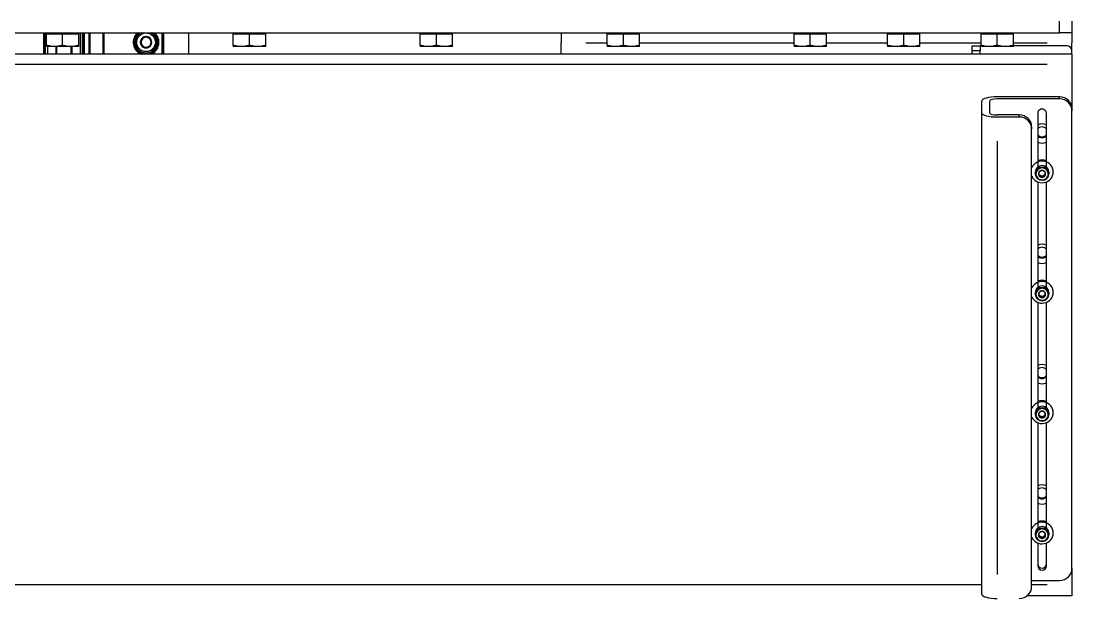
# Model space of a CAD drawing. Header units: millimetres. Extents: x -187347 to 135007, y -6415 to 292048.
# Drawn here: x -50210.1 to -49788.4, y 21277.5 to 21508.2 of the extents above; entities that cross this region are included whole.
import ezdxf

# ---------------------------------------------------------------- set-up
doc = ezdxf.new("R2010")
doc.units = ezdxf.units.MM
doc.header["$LTSCALE"] = 100
doc.layers.get('0').update_dxf_attribs({"lineweight": 18})
doc.layers.add('Layout CAT2', color=6, linetype='Continuous')

# ---------------------------------------------------------------- blocks, each defined once
blk = doc.blocks.new('25g245g2fd')
at = {"color": 0}
for p, q in [((21885.98, -3371.67), (21885.98, -3366.91)), ((21890.98, -3366.91), (21890.98, -3371.67)), ((21085.98, -3371.68), (21885.98, -3371.67)), ((21478.36, -3371.67), (21478.36, -3380.19)), ((21478.53, -3371.67), (21478.53, -3380.19)), ((21479.05, -3371.67), (21479.05, -3380.19)), ((21479.48, -3371.68), (21479.48, -3372.08)), ((21479.48, -3372.08), (21482.73, -3372.08)), ((21479.48, -3376.6), (21479.48, -3372.08)), ((21482.73, -3372.08), (21485.98, -3372.08)), ((21485.98, -3372.08), (21489.23, -3372.08)), ((21485.98, -3376.6), (21485.98, -3372.08)), ((21489.23, -3372.08), (21492.48, -3372.08)), ((21492.48, -3372.08), (21492.48, -3371.68)), ((21492.48, -3376.6), (21492.48, -3372.08)), ((21493.03, -3371.67), (21493.03, -3380.19)), ((21493.9, -3371.67), (21493.9, -3380.19)), ((21494.42, -3371.67), (21494.42, -3380.19)), ((21494.59, -3371.67), (21494.59, -3380.19)), ((21496.47, -3371.67), (21496.47, -3380.19)), ((21496.87, -3371.67), (21496.87, -3380.19)), ((21502.07, -3371.67), (21502.07, -3380.19)), ((21502.47, -3371.67), (21502.47, -3380.19)), ((21519.47, -3373.13), (21519.44, -3373.15)), ((21519.51, -3373.15), (21519.47, -3373.13)), ((21525.77, -3371.67), (21525.77, -3380.19)), ((21526.27, -3371.67), (21526.27, -3380.19)), ((21526.47, -3371.67), (21526.47, -3380.19)), ((21536.47, -3371.67), (21536.47, -3380.2)), ((21554.48, -3371.68), (21554.48, -3372.08)), ((21554.48, -3372.08), (21557.73, -3372.08)), ((21554.48, -3376.59), (21554.48, -3372.08)), ((21557.73, -3372.08), (21560.98, -3372.08)), ((21560.98, -3372.08), (21564.23, -3372.08)), ((21560.98, -3376.59), (21560.98, -3372.08)), ((21564.23, -3372.08), (21567.48, -3372.08)), ((21567.48, -3372.08), (21567.48, -3371.68)), ((21567.48, -3376.59), (21567.48, -3372.08)), ((21629.48, -3371.67), (21629.48, -3372.07)), ((21629.48, -3372.07), (21632.73, -3372.07)), ((21629.48, -3376.59), (21629.48, -3372.07)), ((21632.73, -3372.07), (21635.98, -3372.07)), ((21635.98, -3372.07), (21639.23, -3372.07)), ((21635.98, -3376.59), (21635.98, -3372.07)), ((21639.23, -3372.07), (21642.48, -3372.07)), ((21642.48, -3372.07), (21642.48, -3371.67)), ((21642.48, -3376.59), (21642.48, -3372.07)), ((21685.98, -3371.67), (21685.98, -3375.67)), ((21704.48, -3371.67), (21704.48, -3372.07)), ((21704.48, -3372.07), (21707.73, -3372.07)), ((21704.48, -3376.59), (21704.48, -3372.07)), ((21707.73, -3372.07), (21710.98, -3372.07)), ((21710.98, -3372.07), (21714.23, -3372.07)), ((21710.98, -3376.59), (21710.98, -3372.07)), ((21714.23, -3372.07), (21717.48, -3372.07)), ((21717.48, -3372.07), (21717.48, -3371.67)), ((21717.48, -3376.59), (21717.48, -3372.07)), ((21779.48, -3371.67), (21779.48, -3372.07)), ((21779.48, -3372.07), (21782.73, -3372.07)), ((21779.48, -3376.59), (21779.48, -3372.07)), ((21782.73, -3372.07), (21785.98, -3372.07)), ((21785.98, -3372.07), (21789.23, -3372.07)), ((21785.98, -3376.59), (21785.98, -3372.07)), ((21789.23, -3372.07), (21792.48, -3372.07)), ((21792.48, -3372.07), (21792.48, -3371.67)), ((21792.48, -3376.59), (21792.48, -3372.07)), ((21816.98, -3371.67), (21816.98, -3372.07)), ((21816.98, -3372.07), (21820.23, -3372.07)), ((21816.98, -3376.59), (21816.98, -3372.07)), ((21820.23, -3372.07), (21823.48, -3372.07)), ((21823.48, -3372.07), (21826.73, -3372.07)), ((21823.48, -3376.59), (21823.48, -3372.07)), ((21826.73, -3372.07), (21829.98, -3372.07)), ((21829.98, -3372.07), (21829.98, -3371.67)), ((21829.98, -3376.59), (21829.98, -3372.07)), ((21854.48, -3371.67), (21854.48, -3372.07)), ((21854.48, -3372.07), (21857.73, -3372.07)), ((21854.48, -3376.59), (21854.48, -3372.07)), ((21857.73, -3372.07), (21860.98, -3372.07)), ((21860.98, -3372.07), (21864.23, -3372.07)), ((21860.98, -3376.59), (21860.98, -3372.07)), ((21864.23, -3372.07), (21867.48, -3372.07)), ((21867.48, -3372.07), (21867.48, -3371.67)), ((21867.48, -3376.59), (21867.48, -3372.07)), ((21890.98, -3371.67), (21885.98, -3371.67)), ((21890.98, -3371.67), (21890.98, -3375.67)), ((21482.73, -3377.18), (21479.48, -3377.18)), ((21479.92, -3377.17), (21479.92, -3380.19)), ((21489.23, -3377.18), (21482.73, -3377.18)), ((21483.22, -3377.17), (21483.22, -3380.19)), ((21483.42, -3377.17), (21483.42, -3380.19)), ((21483.59, -3377.17), (21483.59, -3380.19)), ((21483.6, -3380.19), (21483.6, -3377.17)), ((21492.48, -3377.18), (21489.23, -3377.18)), ((21489.35, -3377.17), (21489.35, -3380.19)), ((21489.35, -3377.17), (21489.35, -3380.19)), ((21489.53, -3377.17), (21489.53, -3380.19)), ((21489.72, -3377.17), (21489.72, -3380.19)), ((21517.51, -3374.26), (21517.47, -3374.28)), ((21517.47, -3374.28), (21517.47, -3374.32)), ((21517.47, -3376.55), (21517.47, -3376.59)), ((21517.47, -3376.59), (21517.51, -3376.61)), ((21521.47, -3374.28), (21521.44, -3374.26)), ((21521.44, -3376.61), (21521.47, -3376.59)), ((21521.47, -3374.32), (21521.47, -3374.28)), ((21521.47, -3376.59), (21521.47, -3376.55)), ((21557.73, -3377.18), (21554.48, -3377.18)), ((21564.23, -3377.18), (21557.73, -3377.18)), ((21567.48, -3377.18), (21564.23, -3377.18)), ((21632.73, -3377.17), (21629.48, -3377.17)), ((21639.23, -3377.17), (21632.73, -3377.17)), ((21642.48, -3377.17), (21639.23, -3377.17)), ((21685.98, -3380.2), (21685.98, -3375.67)), ((21695.98, -3375.67), (21704.48, -3375.67)), ((21707.73, -3377.17), (21704.48, -3377.17)), ((21714.23, -3377.17), (21707.73, -3377.17)), ((21717.48, -3377.17), (21714.23, -3377.17)), ((21717.48, -3375.67), (21779.48, -3375.67)), ((21782.73, -3377.17), (21779.48, -3377.17)), ((21789.23, -3377.17), (21782.73, -3377.17)), ((21792.48, -3377.17), (21789.23, -3377.17)), ((21792.47, -3375.67), (21816.97, -3375.67)), ((21820.23, -3377.17), (21816.98, -3377.17)), ((21826.73, -3377.17), (21820.23, -3377.17)), ((21829.98, -3377.17), (21826.73, -3377.17)), ((21829.97, -3375.67), (21854.47, -3375.67)), ((21850.98, -3378.91), (21850.98, -3376.91)), ((21850.98, -3376.91), (21854.15, -3376.91)), ((21854.15, -3376.91), (21854.44, -3376.91)), ((21854.15, -3376.91), (21854.15, -3378.91)), ((21857.73, -3377.17), (21854.48, -3377.17)), ((21864.23, -3377.17), (21857.73, -3377.17)), ((21867.48, -3377.17), (21864.23, -3377.17)), ((21867.47, -3375.67), (21880.98, -3375.67)), ((21888.98, -3376.91), (21867.48, -3376.91)), ((21890.98, -3378.91), (21890.98, -3375.67)), ((21890.98, -3380.2), (21080.98, -3380.2)), ((21519.44, -3377.73), (21519.47, -3377.75)), ((21519.47, -3377.75), (21519.51, -3377.73)), ((21850.98, -3380.2), (21850.98, -3378.91)), ((21854.15, -3378.91), (21850.98, -3378.91)), ((21854.15, -3380.2), (21854.15, -3378.91)), ((21890.98, -3380.2), (21890.98, -3378.91)), ((21890.98, -3380.2), (21890.98, -3384.2)), ((21090.99, -3384.2), (21880.96, -3384.2)), ((21890.98, -3384.2), (21890.98, -3402.19)), ((21885.98, -3397.36), (21860.98, -3397.36)), ((21885.98, -3398.18), (21860.98, -3398.18)), ((21885.98, -3398.18), (21885.98, -3397.36)), ((21854.8, -3403.83), (21854.8, -3398.96)), ((21857.98, -3403.83), (21857.98, -3398.96)), ((21890.98, -3402.19), (21890.98, -3403.01)), ((21854.8, -3597.02), (21854.8, -3403.83)), ((21869.8, -3404.61), (21860.98, -3404.61)), ((21869.8, -3405.43), (21860.98, -3405.43)), ((21869.8, -3405.43), (21869.8, -3404.61)), ((21877.23, -3403.98), (21877.23, -3425.5)), ((21880.73, -3425.5), (21880.73, -3403.98)), ((21890.98, -3586.54), (21890.98, -3403.01)), ((21874.8, -3409.44), (21874.8, -3410.26)), ((21874.8, -3593.79), (21874.8, -3410.26)), ((21860.98, -3415.09), (21860.98, -3588.96)), ((21876.23, -3427.55), (21876.23, -3428.18)), ((21880.23, -3428.47), (21880.23, -3427.56)), ((21881.73, -3427.55), (21881.73, -3428.18)), ((21883.48, -3427.48), (21883.48, -3427.27)), ((21876.23, -3428.18), (21876.5, -3428.26)), ((21877.23, -3431.48), (21877.23, -3473.8)), ((21877.73, -3428.21), (21877.53, -3428.26)), ((21877.73, -3428.47), (21878.98, -3429.16)), ((21878.98, -3429.16), (21880.23, -3428.47)), ((21878.98, -3429.16), (21878.98, -3429.65)), ((21880.23, -3428.47), (21880.23, -3428.95)), ((21880.73, -3473.8), (21880.73, -3431.48)), ((21881.73, -3428.18), (21881.45, -3428.26)), ((21876.23, -3475.85), (21876.23, -3476.48)), ((21876.23, -3476.48), (21876.5, -3476.55)), ((21877.73, -3476.5), (21877.53, -3476.55)), ((21877.73, -3476.76), (21878.98, -3477.46)), ((21878.98, -3477.46), (21880.23, -3476.76)), ((21878.98, -3477.46), (21878.98, -3477.95)), ((21880.23, -3476.76), (21880.23, -3475.85)), ((21880.23, -3476.76), (21880.23, -3477.25)), ((21881.73, -3476.48), (21881.45, -3476.55)), ((21881.73, -3475.85), (21881.73, -3476.48)), ((21883.48, -3475.77), (21883.48, -3475.57)), ((21877.23, -3479.78), (21877.23, -3522.09)), ((21880.73, -3522.09), (21880.73, -3479.78)), ((21876.23, -3524.14), (21876.23, -3524.78)), ((21876.23, -3524.78), (21876.5, -3524.85)), ((21877.73, -3524.8), (21877.53, -3524.85)), ((21877.73, -3525.06), (21878.98, -3525.76)), ((21878.98, -3525.76), (21880.23, -3525.06)), ((21880.23, -3525.06), (21880.23, -3524.15)), ((21880.23, -3525.06), (21880.23, -3525.54)), ((21881.73, -3524.78), (21881.45, -3524.85)), ((21881.73, -3524.14), (21881.73, -3524.78)), ((21883.48, -3524.07), (21883.48, -3523.86)), ((21877.23, -3528.07), (21877.23, -3570.39)), ((21878.98, -3525.76), (21878.98, -3526.24)), ((21880.73, -3570.39), (21880.73, -3528.07)), ((21876.23, -3572.44), (21876.23, -3573.07)), ((21876.23, -3573.07), (21876.5, -3573.14)), ((21877.73, -3573.09), (21877.53, -3573.14)), ((21877.73, -3573.36), (21878.98, -3574.05)), ((21878.98, -3574.05), (21880.23, -3573.36)), ((21878.98, -3574.05), (21878.98, -3574.54)), ((21880.23, -3573.36), (21880.23, -3572.45)), ((21880.23, -3573.36), (21880.23, -3573.84)), ((21881.73, -3573.07), (21881.45, -3573.14)), ((21881.73, -3572.44), (21881.73, -3573.07)), ((21883.48, -3572.37), (21883.48, -3572.16)), ((21877.23, -3576.37), (21877.23, -3585.57)), ((21880.73, -3585.57), (21880.73, -3576.37)), ((21890.98, -3586.54), (21890.98, -3593.06)), ((21874.8, -3591.37), (21885.98, -3591.37)), ((21090.99, -3593.07), (21854.79, -3593.06)), ((21874.79, -3593.06), (21880.97, -3593.06)), ((21890.98, -3593.06), (21890.98, -3597.64)), ((21890.98, -3597.64), (21872.8, -3597.64))]:
    blk.add_line(p, q, dxfattribs=at)
blk.add_circle((21519.47, -3375.44), 3.75, dxfattribs=at)
for centre, radius, start, end in [((21519.47, -3375.44), 5.17, 133.3687, 247.0837), ((21519.47, -3375.44), 5, 131.2256, 252.36), ((21519.47, -3375.44), 4.7, 126.855, 270), ((21519.47, -3375.44), 4.25, 180, 62.2294), ((21519.47, -3375.44), 4.25, 117.765, 180), ((21519.47, -3375.44), 2.29, 90.8518, 149.1482), ((21519.47, -3375.44), 4.7, 270, 53.145), ((21519.47, -3375.44), 2.29, 30.8518, 89.1482), ((21519.47, -3375.44), 5, 287.64, 48.78), ((21519.47, -3375.44), 5.17, 292.9163, 46.6313), ((21519.47, -3375.44), 2.29, 150.8518, 209.1482), ((21519.47, -3375.44), 2, 120, 180), ((21519.47, -3375.44), 2, 180, 240), ((21519.47, -3375.44), 2.29, 210.8518, 269.1482), ((21519.47, -3375.44), 2, 60, 120), ((21519.47, -3375.44), 2, 240, 300), ((21519.47, -3375.44), 2.29, 270.8518, 329.1482), ((21519.47, -3375.44), 2, 0, 60), ((21519.47, -3375.44), 2, 300, 0), ((21519.47, -3375.44), 2.29, 330.8518, 29.1482), ((21888.98, -3378.91), 2, 0.0004, 90.0004)]:
    blk.add_arc(centre, radius, start, end, dxfattribs=at)
for centre, major_axis, ratio, start_param, end_param in [((21860.98, -3398.96), (-6.17, 0), 0.258819, 4.712389, 6.283185), ((21860.98, -3398.96), (-3, 0), 0.258819, 4.712389, 6.283185), ((21885.98, -3402.19), (-5, 0), 0.965926, 3.141593, 4.712389), ((21885.98, -3403.01), (5, 0), 0.965926, 0, 1.570796), ((21878.98, -3403.98), (1.75, 0), 0.965926, 0, 3.141593), ((21860.98, -3403.83), (-6.17, 0), 0.258819, 0, 1.570796), ((21860.98, -3403.83), (-3, 0), 0.258819, 0, 1.570796), ((21869.8, -3409.44), (-5, 0), 0.965926, 3.141593, 4.712389), ((21869.8, -3410.26), (5, 0), 0.965926, 0, 1.570796), ((21878.98, -3412.04), (4, 0), 0.965926, 1.117916, 2.023578), ((21878.98, -3411.59), (-2.25, 0), 0.965926, 3.821257, 5.603423), ((21878.98, -3411.22), (-2.25, 0), 0.965926, 0.679762, 2.461929), ((21878.98, -3411.59), (-2.25, 0), 0.965926, 0.679762, 2.461929), ((21878.98, -3412.04), (4, 0), 0.965926, 4.259607, 5.165269), ((21878.98, -3427.48), (-4.5, 0), 0.965926, 0.382426, 5.900768), ((21878.98, -3426.53), (4, 0), 0.965926, 1.117916, 2.023578), ((21878.98, -3427.27), (-4.5, 0), 0.965926, 4.312965, 5.111783), ((21878.98, -3427.55), (2.75, 0), 0.965926, 0.00006, 3.141519), ((21878.98, -3428.18), (-2.75, 0), 0.965926, 3.141653, 6.283112), ((21878.98, -3428.26), (2.47, 0), 0.965926, 0.000067, 3.141512), ((21878.98, -3428.26), (1.44, 0), 0.965926, 2.617986, 3.141459), ((21878.98, -3428.26), (1.44, 0), 0.965926, 1.570964, 2.617971), ((21878.98, -3428.26), (1.44, 0), 0.965926, 0.523792, 1.570789), ((21878.98, -3428.26), (1.44, 0), 0.965926, 5.759596, 6.806777), ((21878.98, -3428.18), (-2.75, 0), 0.965926, 6.283178, 9.42477), ((21878.98, -3428.26), (2.47, 0), 0.965926, 3.141585, 6.283178), ((21878.98, -3428.26), (1.44, 0), 0.965926, 3.141585, 3.664985), ((21878.98, -3428.26), (1.44, 0), 0.965926, 3.665184, 4.712208), ((21878.98, -3428.26), (1.44, 0), 0.965926, 4.712382, 5.759579), ((21878.98, -3460.33), (4, 0), 0.965926, 1.117916, 2.023578), ((21878.98, -3459.88), (-2.25, 0), 0.965926, 3.821257, 5.603423), ((21878.98, -3459.51), (-2.25, 0), 0.965926, 0.679762, 2.461929), ((21878.98, -3459.88), (-2.25, 0), 0.965926, 0.679762, 2.461929), ((21878.98, -3460.33), (4, 0), 0.965926, 4.259607, 5.165269), ((21878.98, -3475.78), (-4.5, 0), 0.965926, 0.382424, 5.90077), ((21878.98, -3475.85), (2.75, 0), 0.965926, 0.00006, 3.141519), ((21878.98, -3476.48), (-2.75, 0), 0.965926, 3.141653, 6.283112), ((21878.98, -3476.55), (2.47, 0), 0.965926, 0.000067, 3.141512), ((21878.98, -3474.82), (4, 0), 0.965926, 1.117916, 2.023578), ((21878.98, -3475.57), (-4.5, 0), 0.965926, 4.31297, 5.111789), ((21878.98, -3476.48), (-2.75, 0), 0.965926, 6.283178, 9.42477), ((21878.98, -3476.55), (2.47, 0), 0.965926, 3.141585, 6.283178), ((21878.98, -3476.55), (1.44, 0), 0.965926, 2.617986, 3.141459), ((21878.98, -3476.55), (1.44, 0), 0.965926, 3.141585, 3.664977), ((21878.98, -3476.55), (1.44, 0), 0.965926, 1.570979, 2.617979), ((21878.98, -3476.55), (1.44, 0), 0.965926, 3.665184, 4.712193), ((21878.98, -3476.55), (1.44, 0), 0.965926, 0.5238, 1.570789), ((21878.98, -3476.55), (1.44, 0), 0.965926, 4.712382, 5.759579), ((21878.98, -3476.55), (1.44, 0), 0.965926, 5.759588, 6.806777), ((21878.98, -3508.63), (4, 0), 0.965926, 1.117916, 2.023578), ((21878.98, -3508.18), (-2.25, 0), 0.965926, 3.821257, 5.603423), ((21878.98, -3507.81), (-2.25, 0), 0.965926, 0.679762, 2.461929), ((21878.98, -3508.18), (-2.25, 0), 0.965926, 0.679762, 2.461929), ((21878.98, -3508.63), (4, 0), 0.965926, 4.259607, 5.165269), ((21878.98, -3524.07), (-4.5, 0), 0.965926, 0.382422, 5.900772), ((21878.98, -3523.12), (4, 0), 0.965926, 1.117916, 2.023578), ((21878.98, -3523.86), (-4.5, 0), 0.965926, 4.312975, 5.111794), ((21878.98, -3524.14), (2.75, 0), 0.965926, 0.00006, 3.141519), ((21878.98, -3524.78), (-2.75, 0), 0.965926, 3.141653, 6.283112), ((21878.98, -3524.78), (-2.75, 0), 0.965926, 6.283178, 9.42477), ((21878.98, -3524.85), (2.47, 0), 0.965926, 0.000067, 3.141512), ((21878.98, -3524.85), (2.47, 0), 0.965926, 3.141585, 6.283178), ((21878.98, -3524.85), (1.44, 0), 0.965926, 2.617987, 3.141459), ((21878.98, -3524.85), (1.44, 0), 0.965926, 3.141585, 3.664969), ((21878.98, -3524.85), (1.44, 0), 0.965926, 1.570995, 2.617986), ((21878.98, -3524.85), (1.44, 0), 0.965926, 0.523808, 1.570789), ((21878.98, -3524.85), (1.44, 0), 0.965926, 5.75958, 6.806777), ((21878.98, -3524.85), (1.44, 0), 0.965926, 3.665184, 4.712177), ((21878.98, -3524.85), (1.44, 0), 0.965926, 4.712382, 5.759579), ((21878.98, -3556.93), (4, 0), 0.965926, 1.117916, 2.023578), ((21878.98, -3556.47), (-2.25, 0), 0.965926, 3.821257, 5.603423), ((21878.98, -3556.11), (-2.25, 0), 0.965926, 0.679762, 2.461929), ((21878.98, -3556.47), (-2.25, 0), 0.965926, 0.679762, 2.461929), ((21878.98, -3556.93), (4, 0), 0.965926, 4.259607, 5.165269), ((21878.98, -3572.37), (-4.5, 0), 0.965926, 0.38242, 5.900774), ((21878.98, -3572.44), (2.75, 0), 0.965926, 0.00006, 3.141519), ((21878.98, -3573.07), (-2.75, 0), 0.965926, 3.141653, 6.283112), ((21878.98, -3573.14), (2.47, 0), 0.965926, 0.000067, 3.141512), ((21878.98, -3571.42), (4, 0), 0.965926, 1.117916, 2.023578), ((21878.98, -3572.16), (-4.5, 0), 0.965926, 4.31298, 5.111799), ((21878.98, -3573.07), (-2.75, 0), 0.965926, 6.283178, 9.42477), ((21878.98, -3573.14), (2.47, 0), 0.965926, 3.141585, 6.283178), ((21878.98, -3573.14), (1.44, 0), 0.965926, 2.617995, 3.141459), ((21878.98, -3573.14), (1.44, 0), 0.965926, 3.141585, 3.664961), ((21878.98, -3573.14), (1.44, 0), 0.965926, 1.57101, 2.617986), ((21878.98, -3573.14), (1.44, 0), 0.965926, 3.665184, 4.712162), ((21878.98, -3573.14), (1.44, 0), 0.965926, 0.523816, 1.570789), ((21878.98, -3573.14), (1.44, 0), 0.965926, 4.712382, 5.759572), ((21878.98, -3573.14), (1.44, 0), 0.965926, 5.759579, 6.806777), ((21878.98, -3584.75), (1.75, 0), 0.965926, 3.141593, 6.283185), ((21878.98, -3585.57), (1.75, 0), 0.965926, 3.141593, 6.283185), ((21885.98, -3586.54), (5, 0), 0.965926, 4.712389, 6.283185), ((21869.8, -3593.79), (5, 0), 0.965926, 4.712389, 6.283185), ((21860.98, -3597.02), (6.17, 0), 0.258819, 3.141593, 4.712389)]:
    blk.add_ellipse(centre, major_axis=major_axis, ratio=ratio, start_param=start_param, end_param=end_param, dxfattribs=at)
for points, degree, knots in [([(21519.44, -3373.15), (21519.36, -3373.19), (21519.29, -3373.23), (21519.13, -3373.32), (21519.05, -3373.37), (21518.89, -3373.46), (21518.81, -3373.51), (21518.69, -3373.58), (21518.65, -3373.6), (21518.58, -3373.64), (21518.56, -3373.65), (21518.52, -3373.68), (21518.5, -3373.69), (21518.39, -3373.75), (21518.31, -3373.8), (21518.14, -3373.89), (21518.06, -3373.94), (21517.96, -3374), (21517.94, -3374.01), (21517.9, -3374.04), (21517.84, -3374.07), (21517.78, -3374.11), (21517.66, -3374.17), (21517.58, -3374.22), (21517.51, -3374.26)], 3, [0, 0, 0, 0, 0.125, 0.125, 0.25, 0.25, 0.375, 0.375, 0.4375, 0.4375, 0.46875, 0.46875, 0.5, 0.5, 0.625, 0.625, 0.75, 0.75, 0.78125, 0.78125, 0.8125, 0.875, 0.875, 1, 1, 1, 1]), ([(21521.44, -3374.26), (21521.36, -3374.22), (21521.29, -3374.17), (21521.13, -3374.08), (21521.05, -3374.04), (21520.89, -3373.95), (21520.81, -3373.9), (21520.69, -3373.83), (21520.65, -3373.8), (21520.58, -3373.77), (21520.56, -3373.75), (21520.52, -3373.73), (21520.5, -3373.72), (21520.39, -3373.66), (21520.31, -3373.61), (21520.14, -3373.51), (21520.06, -3373.47), (21519.96, -3373.41), (21519.94, -3373.4), (21519.9, -3373.37), (21519.84, -3373.34), (21519.78, -3373.3), (21519.66, -3373.23), (21519.58, -3373.19), (21519.51, -3373.15)], 3, [0, 0, 0, 0, 0.125, 0.125, 0.25, 0.25, 0.375, 0.375, 0.4375, 0.4375, 0.46875, 0.46875, 0.5, 0.5, 0.625, 0.625, 0.75, 0.75, 0.78125, 0.78125, 0.8125, 0.875, 0.875, 1, 1, 1, 1]), ([(21479.48, -3376.6), (21479.48, -3376.68), (21479.48, -3376.76), (21479.48, -3376.91), (21479.48, -3376.97), (21479.48, -3377.04), (21479.48, -3377.08), (21479.48, -3377.11), (21479.48, -3377.12), (21479.48, -3377.13), (21479.48, -3377.13), (21479.48, -3377.16), (21479.48, -3377.18), (21479.48, -3377.18)], 3, [0, 0, 0, 0, 0.250358, 0.250358, 0.500717, 0.500717, 0.625896, 0.688486, 0.719781, 0.719781, 0.751075, 0.751075, 1, 1, 1, 1]), ([(21482.73, -3377.18), (21482.66, -3377.18), (21482.59, -3377.17), (21482.45, -3377.17), (21482.38, -3377.17), (21482.17, -3377.16), (21482.04, -3377.15), (21481.62, -3377.11), (21481.35, -3377.07), (21480.54, -3376.92), (21480.01, -3376.77), (21479.48, -3376.6)], 3, [0, 0, 0, 0, 0.0625, 0.0625, 0.125, 0.125, 0.25, 0.25, 0.5, 0.5, 1, 1, 1, 1]), ([(21485.98, -3376.6), (21485.44, -3376.77), (21484.91, -3376.92), (21484.1, -3377.07), (21483.82, -3377.11), (21483.28, -3377.16), (21483, -3377.18), (21482.73, -3377.18)], 3, [0, 0, 0, 0, 0.5, 0.5, 0.75, 0.75, 1, 1, 1, 1]), ([(21489.23, -3377.18), (21489.16, -3377.18), (21489.09, -3377.17), (21488.95, -3377.17), (21488.88, -3377.17), (21488.67, -3377.16), (21488.54, -3377.15), (21488.12, -3377.11), (21487.85, -3377.07), (21487.04, -3376.92), (21486.51, -3376.77), (21485.98, -3376.6)], 3, [0, 0, 0, 0, 0.0625, 0.0625, 0.125, 0.125, 0.25, 0.25, 0.5, 0.5, 1, 1, 1, 1]), ([(21492.48, -3376.6), (21491.94, -3376.77), (21491.41, -3376.92), (21490.6, -3377.07), (21490.32, -3377.11), (21489.78, -3377.16), (21489.5, -3377.18), (21489.23, -3377.18)], 3, [0, 0, 0, 0, 0.5, 0.5, 0.75, 0.75, 1, 1, 1, 1]), ([(21492.48, -3377.18), (21492.48, -3377.18), (21492.48, -3377.16), (21492.48, -3377.13), (21492.48, -3377.13), (21492.48, -3377.12), (21492.48, -3377.11), (21492.48, -3377.08), (21492.48, -3377.04), (21492.48, -3376.97), (21492.48, -3376.91), (21492.48, -3376.76), (21492.48, -3376.68), (21492.48, -3376.6)], 3, [0, 0, 0, 0, 0.25, 0.25, 0.28125, 0.28125, 0.3125, 0.375, 0.5, 0.5, 0.75, 0.75, 1, 1, 1, 1]), ([(21517.47, -3374.32), (21517.47, -3374.41), (21517.47, -3374.5), (21517.47, -3374.68), (21517.47, -3374.77), (21517.47, -3374.96), (21517.47, -3375.05), (21517.47, -3375.19), (21517.47, -3375.27), (21517.47, -3375.34), (21517.47, -3375.39), (21517.47, -3375.41), (21517.47, -3375.53), (21517.47, -3375.63), (21517.47, -3375.82), (21517.47, -3375.92), (21517.47, -3376.06), (21517.47, -3376.1), (21517.47, -3376.17), (21517.47, -3376.19), (21517.47, -3376.24), (21517.47, -3376.26), (21517.47, -3376.38), (21517.47, -3376.46), (21517.47, -3376.55)], 3, [0, 0, 0, 0, 0.125, 0.125, 0.25, 0.25, 0.375, 0.375, 0.4375, 0.46875, 0.46875, 0.5, 0.5, 0.625, 0.625, 0.75, 0.75, 0.8125, 0.8125, 0.84375, 0.84375, 0.875, 0.875, 1, 1, 1, 1]), ([(21517.51, -3376.61), (21517.58, -3376.65), (21517.66, -3376.7), (21517.81, -3376.79), (21517.89, -3376.83), (21518.05, -3376.93), (21518.13, -3376.97), (21518.26, -3377.04), (21518.3, -3377.07), (21518.36, -3377.11), (21518.39, -3377.12), (21518.43, -3377.14), (21518.45, -3377.15), (21518.55, -3377.21), (21518.64, -3377.26), (21518.8, -3377.36), (21518.88, -3377.41), (21518.99, -3377.46), (21519.01, -3377.48), (21519.05, -3377.5), (21519.11, -3377.53), (21519.17, -3377.57), (21519.29, -3377.64), (21519.36, -3377.68), (21519.44, -3377.73)], 3, [0, 0, 0, 0, 0.125, 0.125, 0.25, 0.25, 0.375, 0.375, 0.4375, 0.4375, 0.46875, 0.46875, 0.5, 0.5, 0.625, 0.625, 0.75, 0.75, 0.78125, 0.78125, 0.8125, 0.875, 0.875, 1, 1, 1, 1]), ([(21519.51, -3377.73), (21519.58, -3377.68), (21519.66, -3377.64), (21519.81, -3377.55), (21519.89, -3377.5), (21520.05, -3377.41), (21520.13, -3377.36), (21520.26, -3377.29), (21520.3, -3377.27), (21520.36, -3377.23), (21520.39, -3377.22), (21520.43, -3377.19), (21520.45, -3377.18), (21520.55, -3377.12), (21520.64, -3377.07), (21520.8, -3376.98), (21520.88, -3376.93), (21520.99, -3376.87), (21521.01, -3376.86), (21521.05, -3376.84), (21521.11, -3376.8), (21521.17, -3376.77), (21521.29, -3376.7), (21521.36, -3376.65), (21521.44, -3376.61)], 3, [0, 0, 0, 0, 0.125, 0.125, 0.25, 0.25, 0.375, 0.375, 0.4375, 0.4375, 0.46875, 0.46875, 0.5, 0.5, 0.625, 0.625, 0.75, 0.75, 0.78125, 0.78125, 0.8125, 0.875, 0.875, 1, 1, 1, 1]), ([(21521.47, -3376.55), (21521.47, -3376.46), (21521.47, -3376.38), (21521.47, -3376.26), (21521.47, -3376.24), (21521.47, -3376.19), (21521.47, -3376.17), (21521.47, -3376.1), (21521.47, -3376.06), (21521.47, -3375.92), (21521.47, -3375.82), (21521.47, -3375.63), (21521.47, -3375.53), (21521.47, -3375.41), (21521.47, -3375.39), (21521.47, -3375.34), (21521.47, -3375.27), (21521.47, -3375.19), (21521.47, -3375.05), (21521.47, -3374.96), (21521.47, -3374.77), (21521.47, -3374.68), (21521.47, -3374.5), (21521.47, -3374.41), (21521.47, -3374.32)], 3, [0, 0, 0, 0, 0.125, 0.125, 0.15625, 0.15625, 0.1875, 0.1875, 0.25, 0.25, 0.375, 0.375, 0.5, 0.5, 0.53125, 0.53125, 0.5625, 0.625, 0.625, 0.75, 0.75, 0.875, 0.875, 1, 1, 1, 1]), ([(21554.48, -3376.59), (21554.48, -3376.68), (21554.48, -3376.76), (21554.48, -3376.9), (21554.48, -3376.97), (21554.48, -3377.04), (21554.48, -3377.08), (21554.48, -3377.11), (21554.48, -3377.12), (21554.48, -3377.13), (21554.48, -3377.13), (21554.48, -3377.16), (21554.48, -3377.18), (21554.48, -3377.18)], 3, [0, 0, 0, 0, 0.250358, 0.250358, 0.500717, 0.500717, 0.625896, 0.688486, 0.719781, 0.719781, 0.751075, 0.751075, 1, 1, 1, 1]), ([(21557.73, -3377.18), (21557.66, -3377.18), (21557.59, -3377.17), (21557.45, -3377.17), (21557.38, -3377.17), (21557.17, -3377.16), (21557.04, -3377.15), (21556.62, -3377.11), (21556.35, -3377.07), (21555.54, -3376.92), (21555.01, -3376.77), (21554.48, -3376.59)], 3, [0, 0, 0, 0, 0.0625, 0.0625, 0.125, 0.125, 0.25, 0.25, 0.5, 0.5, 1, 1, 1, 1]), ([(21560.98, -3376.59), (21560.44, -3376.77), (21559.91, -3376.92), (21559.1, -3377.07), (21558.82, -3377.11), (21558.28, -3377.16), (21558, -3377.18), (21557.73, -3377.18)], 3, [0, 0, 0, 0, 0.5, 0.5, 0.75, 0.75, 1, 1, 1, 1]), ([(21564.23, -3377.18), (21564.16, -3377.18), (21564.09, -3377.17), (21563.95, -3377.17), (21563.88, -3377.17), (21563.67, -3377.16), (21563.54, -3377.15), (21563.12, -3377.11), (21562.85, -3377.07), (21562.04, -3376.92), (21561.51, -3376.77), (21560.98, -3376.59)], 3, [0, 0, 0, 0, 0.0625, 0.0625, 0.125, 0.125, 0.25, 0.25, 0.5, 0.5, 1, 1, 1, 1]), ([(21567.48, -3376.59), (21566.94, -3376.77), (21566.41, -3376.92), (21565.6, -3377.07), (21565.32, -3377.11), (21564.78, -3377.16), (21564.5, -3377.18), (21564.23, -3377.18)], 3, [0, 0, 0, 0, 0.5, 0.5, 0.75, 0.75, 1, 1, 1, 1]), ([(21567.48, -3377.18), (21567.48, -3377.18), (21567.48, -3377.16), (21567.48, -3377.13), (21567.48, -3377.13), (21567.48, -3377.12), (21567.48, -3377.11), (21567.48, -3377.08), (21567.48, -3377.04), (21567.48, -3376.97), (21567.48, -3376.9), (21567.48, -3376.76), (21567.48, -3376.68), (21567.48, -3376.59)], 3, [0, 0, 0, 0, 0.25, 0.25, 0.28125, 0.28125, 0.3125, 0.375, 0.5, 0.5, 0.75, 0.75, 1, 1, 1, 1]), ([(21629.48, -3376.59), (21629.48, -3376.68), (21629.48, -3376.76), (21629.48, -3376.9), (21629.48, -3376.97), (21629.48, -3377.04), (21629.48, -3377.08), (21629.48, -3377.11), (21629.48, -3377.12), (21629.48, -3377.13), (21629.48, -3377.13), (21629.48, -3377.16), (21629.48, -3377.17), (21629.48, -3377.17)], 3, [0, 0, 0, 0, 0.250358, 0.250358, 0.500717, 0.500717, 0.625896, 0.688486, 0.719781, 0.719781, 0.751075, 0.751075, 1, 1, 1, 1]), ([(21632.73, -3377.17), (21632.66, -3377.17), (21632.59, -3377.17), (21632.45, -3377.17), (21632.38, -3377.17), (21632.17, -3377.16), (21632.04, -3377.15), (21631.62, -3377.11), (21631.35, -3377.07), (21630.54, -3376.92), (21630.01, -3376.77), (21629.48, -3376.59)], 3, [0, 0, 0, 0, 0.0625, 0.0625, 0.125, 0.125, 0.25, 0.25, 0.5, 0.5, 1, 1, 1, 1]), ([(21635.98, -3376.59), (21635.44, -3376.77), (21634.91, -3376.92), (21634.1, -3377.07), (21633.82, -3377.11), (21633.28, -3377.16), (21633, -3377.17), (21632.73, -3377.17)], 3, [0, 0, 0, 0, 0.5, 0.5, 0.75, 0.75, 1, 1, 1, 1]), ([(21639.23, -3377.17), (21639.16, -3377.17), (21639.09, -3377.17), (21638.95, -3377.17), (21638.88, -3377.17), (21638.67, -3377.16), (21638.54, -3377.15), (21638.12, -3377.11), (21637.85, -3377.07), (21637.04, -3376.92), (21636.51, -3376.77), (21635.98, -3376.59)], 3, [0, 0, 0, 0, 0.0625, 0.0625, 0.125, 0.125, 0.25, 0.25, 0.5, 0.5, 1, 1, 1, 1]), ([(21642.48, -3376.59), (21641.94, -3376.77), (21641.41, -3376.92), (21640.6, -3377.07), (21640.32, -3377.11), (21639.78, -3377.16), (21639.5, -3377.17), (21639.23, -3377.17)], 3, [0, 0, 0, 0, 0.5, 0.5, 0.75, 0.75, 1, 1, 1, 1]), ([(21642.48, -3377.17), (21642.48, -3377.17), (21642.48, -3377.16), (21642.48, -3377.13), (21642.48, -3377.13), (21642.48, -3377.12), (21642.48, -3377.11), (21642.48, -3377.08), (21642.48, -3377.04), (21642.48, -3376.97), (21642.48, -3376.9), (21642.48, -3376.76), (21642.48, -3376.68), (21642.48, -3376.59)], 3, [0, 0, 0, 0, 0.25, 0.25, 0.28125, 0.28125, 0.3125, 0.375, 0.5, 0.5, 0.75, 0.75, 1, 1, 1, 1]), ([(21704.48, -3376.59), (21704.48, -3376.68), (21704.48, -3376.76), (21704.48, -3376.9), (21704.48, -3376.97), (21704.48, -3377.04), (21704.48, -3377.08), (21704.48, -3377.11), (21704.48, -3377.12), (21704.48, -3377.13), (21704.48, -3377.13), (21704.48, -3377.16), (21704.48, -3377.17), (21704.48, -3377.17)], 3, [0, 0, 0, 0, 0.250358, 0.250358, 0.500717, 0.500717, 0.625896, 0.688486, 0.719781, 0.719781, 0.751075, 0.751075, 1, 1, 1, 1]), ([(21707.73, -3377.17), (21707.66, -3377.17), (21707.59, -3377.17), (21707.45, -3377.17), (21707.38, -3377.17), (21707.17, -3377.16), (21707.04, -3377.15), (21706.62, -3377.11), (21706.35, -3377.07), (21705.54, -3376.92), (21705.01, -3376.77), (21704.48, -3376.59)], 3, [0, 0, 0, 0, 0.0625, 0.0625, 0.125, 0.125, 0.25, 0.25, 0.5, 0.5, 1, 1, 1, 1]), ([(21710.98, -3376.59), (21710.44, -3376.77), (21709.91, -3376.92), (21709.1, -3377.07), (21708.82, -3377.11), (21708.28, -3377.16), (21708, -3377.17), (21707.73, -3377.17)], 3, [0, 0, 0, 0, 0.5, 0.5, 0.75, 0.75, 1, 1, 1, 1]), ([(21714.23, -3377.17), (21714.16, -3377.17), (21714.09, -3377.17), (21713.95, -3377.17), (21713.88, -3377.17), (21713.67, -3377.16), (21713.54, -3377.15), (21713.12, -3377.11), (21712.85, -3377.07), (21712.04, -3376.92), (21711.51, -3376.77), (21710.98, -3376.59)], 3, [0, 0, 0, 0, 0.0625, 0.0625, 0.125, 0.125, 0.25, 0.25, 0.5, 0.5, 1, 1, 1, 1]), ([(21717.48, -3376.59), (21716.94, -3376.77), (21716.41, -3376.92), (21715.6, -3377.07), (21715.32, -3377.11), (21714.78, -3377.16), (21714.5, -3377.17), (21714.23, -3377.17)], 3, [0, 0, 0, 0, 0.5, 0.5, 0.75, 0.75, 1, 1, 1, 1]), ([(21717.48, -3377.17), (21717.48, -3377.17), (21717.48, -3377.16), (21717.48, -3377.13), (21717.48, -3377.13), (21717.48, -3377.12), (21717.48, -3377.11), (21717.48, -3377.08), (21717.48, -3377.04), (21717.48, -3376.97), (21717.48, -3376.9), (21717.48, -3376.76), (21717.48, -3376.68), (21717.48, -3376.59)], 3, [0, 0, 0, 0, 0.25, 0.25, 0.28125, 0.28125, 0.3125, 0.375, 0.5, 0.5, 0.75, 0.75, 1, 1, 1, 1]), ([(21779.48, -3376.59), (21779.48, -3376.68), (21779.48, -3376.76), (21779.48, -3376.9), (21779.48, -3376.96), (21779.48, -3377.04), (21779.48, -3377.08), (21779.48, -3377.11), (21779.48, -3377.12), (21779.48, -3377.13), (21779.48, -3377.13), (21779.48, -3377.16), (21779.48, -3377.17), (21779.48, -3377.17)], 3, [0, 0, 0, 0, 0.250358, 0.250358, 0.500717, 0.500717, 0.625896, 0.688486, 0.719781, 0.719781, 0.751075, 0.751075, 1, 1, 1, 1]), ([(21782.73, -3377.17), (21782.66, -3377.17), (21782.59, -3377.17), (21782.45, -3377.17), (21782.38, -3377.17), (21782.17, -3377.16), (21782.04, -3377.15), (21781.62, -3377.11), (21781.35, -3377.07), (21780.54, -3376.92), (21780.01, -3376.77), (21779.48, -3376.59)], 3, [0, 0, 0, 0, 0.0625, 0.0625, 0.125, 0.125, 0.25, 0.25, 0.5, 0.5, 1, 1, 1, 1]), ([(21785.98, -3376.59), (21785.44, -3376.77), (21784.91, -3376.92), (21784.1, -3377.07), (21783.82, -3377.11), (21783.28, -3377.16), (21783, -3377.17), (21782.73, -3377.17)], 3, [0, 0, 0, 0, 0.5, 0.5, 0.75, 0.75, 1, 1, 1, 1]), ([(21789.23, -3377.17), (21789.16, -3377.17), (21789.09, -3377.17), (21788.95, -3377.17), (21788.88, -3377.17), (21788.67, -3377.16), (21788.54, -3377.15), (21788.12, -3377.11), (21787.85, -3377.07), (21787.04, -3376.92), (21786.51, -3376.77), (21785.98, -3376.59)], 3, [0, 0, 0, 0, 0.0625, 0.0625, 0.125, 0.125, 0.25, 0.25, 0.5, 0.5, 1, 1, 1, 1]), ([(21792.48, -3376.59), (21791.94, -3376.77), (21791.41, -3376.92), (21790.6, -3377.07), (21790.32, -3377.11), (21789.78, -3377.16), (21789.5, -3377.17), (21789.23, -3377.17)], 3, [0, 0, 0, 0, 0.5, 0.5, 0.75, 0.75, 1, 1, 1, 1]), ([(21792.48, -3377.17), (21792.48, -3377.17), (21792.48, -3377.16), (21792.48, -3377.13), (21792.48, -3377.13), (21792.48, -3377.12), (21792.48, -3377.11), (21792.48, -3377.08), (21792.48, -3377.04), (21792.48, -3376.96), (21792.48, -3376.9), (21792.48, -3376.76), (21792.48, -3376.68), (21792.48, -3376.59)], 3, [0, 0, 0, 0, 0.25, 0.25, 0.28125, 0.28125, 0.3125, 0.375, 0.5, 0.5, 0.75, 0.75, 1, 1, 1, 1]), ([(21816.98, -3376.59), (21816.98, -3376.68), (21816.98, -3376.76), (21816.98, -3376.9), (21816.98, -3376.96), (21816.98, -3377.04), (21816.98, -3377.07), (21816.98, -3377.11), (21816.98, -3377.12), (21816.98, -3377.13), (21816.98, -3377.13), (21816.98, -3377.16), (21816.98, -3377.17), (21816.98, -3377.17)], 3, [0, 0, 0, 0, 0.250358, 0.250358, 0.500717, 0.500717, 0.625896, 0.688486, 0.719781, 0.719781, 0.751075, 0.751075, 1, 1, 1, 1]), ([(21820.23, -3377.17), (21820.16, -3377.17), (21820.09, -3377.17), (21819.95, -3377.17), (21819.88, -3377.17), (21819.67, -3377.16), (21819.54, -3377.15), (21819.12, -3377.11), (21818.85, -3377.07), (21818.04, -3376.92), (21817.51, -3376.77), (21816.98, -3376.59)], 3, [0, 0, 0, 0, 0.0625, 0.0625, 0.125, 0.125, 0.25, 0.25, 0.5, 0.5, 1, 1, 1, 1]), ([(21823.48, -3376.59), (21822.94, -3376.77), (21822.41, -3376.92), (21821.6, -3377.07), (21821.32, -3377.11), (21820.78, -3377.16), (21820.5, -3377.17), (21820.23, -3377.17)], 3, [0, 0, 0, 0, 0.5, 0.5, 0.75, 0.75, 1, 1, 1, 1]), ([(21826.73, -3377.17), (21826.66, -3377.17), (21826.59, -3377.17), (21826.45, -3377.17), (21826.38, -3377.17), (21826.17, -3377.16), (21826.04, -3377.15), (21825.62, -3377.11), (21825.35, -3377.07), (21824.54, -3376.92), (21824.01, -3376.77), (21823.48, -3376.59)], 3, [0, 0, 0, 0, 0.0625, 0.0625, 0.125, 0.125, 0.25, 0.25, 0.5, 0.5, 1, 1, 1, 1]), ([(21829.98, -3376.59), (21829.44, -3376.77), (21828.91, -3376.92), (21828.1, -3377.07), (21827.82, -3377.11), (21827.28, -3377.16), (21827, -3377.17), (21826.73, -3377.17)], 3, [0, 0, 0, 0, 0.5, 0.5, 0.75, 0.75, 1, 1, 1, 1]), ([(21829.98, -3377.17), (21829.98, -3377.17), (21829.98, -3377.16), (21829.98, -3377.13), (21829.98, -3377.13), (21829.98, -3377.12), (21829.98, -3377.11), (21829.98, -3377.07), (21829.98, -3377.04), (21829.98, -3376.96), (21829.98, -3376.9), (21829.98, -3376.76), (21829.98, -3376.68), (21829.98, -3376.59)], 3, [0, 0, 0, 0, 0.25, 0.25, 0.28125, 0.28125, 0.3125, 0.375, 0.5, 0.5, 0.75, 0.75, 1, 1, 1, 1]), ([(21854.48, -3376.59), (21854.48, -3376.68), (21854.48, -3376.76), (21854.48, -3376.9), (21854.48, -3376.96), (21854.48, -3377.04), (21854.48, -3377.07), (21854.48, -3377.11), (21854.48, -3377.12), (21854.48, -3377.13), (21854.48, -3377.13), (21854.48, -3377.16), (21854.48, -3377.17), (21854.48, -3377.17)], 3, [0, 0, 0, 0, 0.250358, 0.250358, 0.500717, 0.500717, 0.625896, 0.688486, 0.719781, 0.719781, 0.751075, 0.751075, 1, 1, 1, 1]), ([(21857.73, -3377.17), (21857.66, -3377.17), (21857.59, -3377.17), (21857.45, -3377.17), (21857.38, -3377.17), (21857.17, -3377.16), (21857.04, -3377.15), (21856.62, -3377.11), (21856.35, -3377.07), (21855.54, -3376.92), (21855.01, -3376.77), (21854.48, -3376.59)], 3, [0, 0, 0, 0, 0.0625, 0.0625, 0.125, 0.125, 0.25, 0.25, 0.5, 0.5, 1, 1, 1, 1]), ([(21860.98, -3376.59), (21860.44, -3376.77), (21859.91, -3376.92), (21859.1, -3377.07), (21858.82, -3377.11), (21858.28, -3377.16), (21858, -3377.17), (21857.73, -3377.17)], 3, [0, 0, 0, 0, 0.5, 0.5, 0.75, 0.75, 1, 1, 1, 1]), ([(21864.23, -3377.17), (21864.16, -3377.17), (21864.09, -3377.17), (21863.95, -3377.17), (21863.88, -3377.17), (21863.67, -3377.16), (21863.54, -3377.15), (21863.12, -3377.11), (21862.85, -3377.07), (21862.04, -3376.92), (21861.51, -3376.77), (21860.98, -3376.59)], 3, [0, 0, 0, 0, 0.0625, 0.0625, 0.125, 0.125, 0.25, 0.25, 0.5, 0.5, 1, 1, 1, 1]), ([(21867.48, -3376.59), (21866.94, -3376.77), (21866.41, -3376.92), (21865.6, -3377.07), (21865.32, -3377.11), (21864.78, -3377.16), (21864.5, -3377.17), (21864.23, -3377.17)], 3, [0, 0, 0, 0, 0.5, 0.5, 0.75, 0.75, 1, 1, 1, 1]), ([(21867.48, -3377.17), (21867.48, -3377.17), (21867.48, -3377.16), (21867.48, -3377.13), (21867.48, -3377.13), (21867.48, -3377.12), (21867.48, -3377.11), (21867.48, -3377.07), (21867.48, -3377.04), (21867.48, -3376.96), (21867.48, -3376.9), (21867.48, -3376.76), (21867.48, -3376.68), (21867.48, -3376.59)], 3, [0, 0, 0, 0, 0.25, 0.25, 0.28125, 0.28125, 0.3125, 0.375, 0.5, 0.5, 0.75, 0.75, 1, 1, 1, 1]), ([(21880.23, -3428.95), (21880.23, -3428.75), (21880.23, -3428.58), (21880.23, -3428.38), (21880.23, -3428.03), (21880.23, -3427.86), (21880.23, -3427.71), (21880.23, -3427.56)], 2, [0, 0, 0, 0.25, 0.25, 0.5, 0.75, 0.75, 1, 1, 1]), ([(21877.73, -3428.21), (21877.73, -3428.38), (21877.73, -3428.58), (21877.73, -3428.75), (21877.73, -3428.95)], 2, [0, 0, 0, 0.5, 0.5, 1, 1, 1]), ([(21877.73, -3476.5), (21877.73, -3476.68), (21877.73, -3476.87), (21877.73, -3477.05), (21877.73, -3477.25)], 2, [0, 0, 0, 0.5, 0.5, 1, 1, 1]), ([(21880.23, -3477.25), (21880.23, -3477.05), (21880.23, -3476.87), (21880.23, -3476.68), (21880.23, -3476.33), (21880.23, -3476.16), (21880.23, -3476.01), (21880.23, -3475.85)], 2, [0, 0, 0, 0.25, 0.25, 0.5, 0.75, 0.75, 1, 1, 1]), ([(21877.73, -3524.8), (21877.73, -3524.97), (21877.73, -3525.17), (21877.73, -3525.34), (21877.73, -3525.54)], 2, [0, 0, 0, 0.5, 0.5, 1, 1, 1]), ([(21880.23, -3525.54), (21880.23, -3525.34), (21880.23, -3525.17), (21880.23, -3524.97), (21880.23, -3524.62), (21880.23, -3524.45), (21880.23, -3524.3), (21880.23, -3524.15)], 2, [0, 0, 0, 0.25, 0.25, 0.5, 0.75, 0.75, 1, 1, 1]), ([(21877.73, -3573.09), (21877.73, -3573.27), (21877.73, -3573.47), (21877.73, -3573.64), (21877.73, -3573.84)], 2, [0, 0, 0, 0.5, 0.5, 1, 1, 1]), ([(21880.23, -3573.84), (21880.23, -3573.64), (21880.23, -3573.47), (21880.23, -3573.27), (21880.23, -3572.92), (21880.23, -3572.75), (21880.23, -3572.6), (21880.23, -3572.45)], 2, [0, 0, 0, 0.25, 0.25, 0.5, 0.75, 0.75, 1, 1, 1])]:
    blk.add_open_spline(points, degree=degree, knots=knots, dxfattribs=at)
for points in [[(21878.98, -3426.86), (21878.64, -3427), (21878.06, -3427.32), (21877.73, -3427.56)], [(21877.73, -3427.56), (21877.73, -3427.71), (21877.73, -3428.03), (21877.73, -3428.21)], [(21880.23, -3427.56), (21879.89, -3427.32), (21879.31, -3427), (21878.98, -3426.86)], [(21877.73, -3428.95), (21878.06, -3429.09), (21878.64, -3429.41), (21878.98, -3429.65)], [(21878.98, -3429.65), (21879.31, -3429.41), (21879.89, -3429.09), (21880.23, -3428.95)], [(21878.98, -3475.16), (21878.64, -3475.29), (21878.06, -3475.62), (21877.73, -3475.85)], [(21877.73, -3475.85), (21877.73, -3476.01), (21877.73, -3476.32), (21877.73, -3476.5)], [(21877.73, -3477.25), (21878.06, -3477.38), (21878.64, -3477.71), (21878.98, -3477.95)], [(21880.23, -3475.85), (21879.89, -3475.62), (21879.31, -3475.29), (21878.98, -3475.16)], [(21878.98, -3477.95), (21879.31, -3477.71), (21879.89, -3477.39), (21880.23, -3477.25)], [(21878.98, -3523.45), (21878.64, -3523.59), (21878.06, -3523.91), (21877.73, -3524.15)], [(21877.73, -3524.15), (21877.73, -3524.3), (21877.73, -3524.62), (21877.73, -3524.8)], [(21880.23, -3524.15), (21879.89, -3523.91), (21879.31, -3523.59), (21878.98, -3523.45)], [(21877.73, -3525.54), (21878.06, -3525.68), (21878.64, -3526), (21878.98, -3526.24)], [(21878.98, -3526.24), (21879.31, -3526.01), (21879.89, -3525.68), (21880.23, -3525.54)], [(21878.98, -3571.75), (21878.64, -3571.89), (21878.06, -3572.21), (21877.73, -3572.45)], [(21877.73, -3572.45), (21877.73, -3572.6), (21877.73, -3572.92), (21877.73, -3573.09)], [(21877.73, -3573.84), (21878.06, -3573.98), (21878.64, -3574.3), (21878.98, -3574.54)], [(21880.23, -3572.45), (21879.89, -3572.21), (21879.31, -3571.89), (21878.98, -3571.75)], [(21878.98, -3574.54), (21879.31, -3574.3), (21879.89, -3573.98), (21880.23, -3573.84)]]:
    blk.add_open_spline(points, degree=2, dxfattribs=at)

msp = doc.modelspace()

# ---------------------------------------------------------------- block references
at = {"layer": 'Layout CAT2'}
msp.add_blockref('25g245g2fd', (-71679.42, 24875.15, -3.45), dxfattribs=at)

doc.saveas('drawing.dxf')
